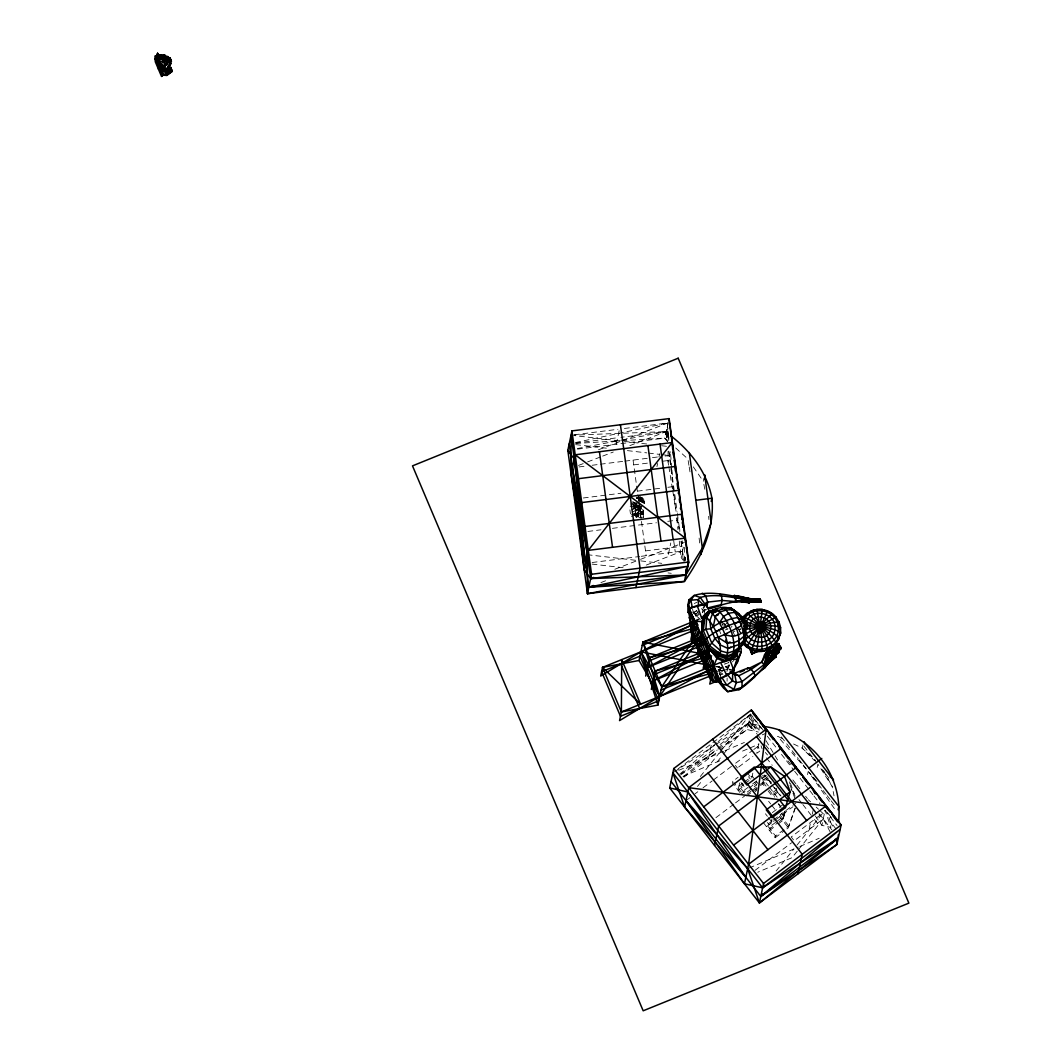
<?xml version="1.0" encoding="UTF-8"?>
<svg xmlns="http://www.w3.org/2000/svg" width="1064" height="1064" viewBox="0 0 1064 1064"><rect width="100%" height="100%" fill="white"/><g stroke="black" fill="none" stroke-linecap="round" stroke-linejoin="round"><path stroke-width="0.75" stroke-dasharray="5 3.75" d="M632.189 512.063L635.979 510.507L635.713 504.522L633.319 506.437M720.062 678.899L720.754 667.367L714.529 667.088M727.084 681.186L727.111 677.994M631.657 515.082L641.938 511.824C644.797 515.455 637.15 517.011 635.035 515.122L635.168 507.887L639.092 505.493M638.679 513.54L640.648 513.034L640.568 516.146L638.706 516.04L638.653 508.991L640.501 508.858L643.255 510.148L643.334 511.186L643.294 514.856L640.568 516.146L640.501 508.858L640.541 513.526L643.294 513.526M638.706 516.04L638.799 512.994M720.887 676.119L719.197 673.539L719.517 666.503L716.245 666.769M638.932 500.665L639.198 498.098L633.639 498.803M630.859 503.152L634.809 502.66L634.064 506.225M637.07 497.779L639.89 498.005L640.222 496.21M702.4 612.771L702.932 609.818M616.309 444.22L619.501 429.085M637.895 507.541L638.28 505.693M639.89 498.005L636.152 497.141M638.666 511.491L638.653 508.991M643.334 511.186L640.528 511.478L643.268 511.478M631.484 516.692L635.235 514.963L642.643 513.912L641.938 511.824L642.669 513.766M644.026 502.022L643.747 499.455L641.632 497.287L639.89 501.064L643.055 502.833L639.198 498.098L639.89 501.064M656.94 466.684L657.632 463.439M658.988 456.948L659.68 453.703M571.022 435.216L666.157 431.612L667.567 441.853L664.787 438.089L667.673 424.403M668.285 422.661L665.944 433.74L666.835 438.395L669.017 428.034M668.578 465.168L668.059 461.989L670.347 451.176L671.783 468.426M668.378 554.331L670.772 542.973M683.008 560.076L681.159 557.576L683.434 546.763L682.144 540.738M704.807 489.267L703.291 481.314L703.969 478.082M708.411 758.765L711.59 743.63L676.757 769.91M726.911 671.49L727.444 668.99L724.93 663.045M732.83 781.242L732.458 783.024L740.105 792.826M750.559 714.011L747.114 729.558L720.022 750M739.679 782.838L738.483 788.491L743.763 784.501M748.218 725.089L751.743 728.68L753.924 718.32M759.656 725.675L758.765 729.917L763.3 730.343L754.881 719.543M758.805 743.643L756.757 753.365L760.627 750.452L757.635 746.609M745.093 783.516L751.689 778.529L753.219 771.254M771.972 818.841L769.884 828.736L777.811 822.751M763.513 822.818L775.164 837.754L775.536 835.971L788.743 826.01L795.101 808.015M789.475 783.476L789.847 781.708M779.127 821.754L783.091 818.775L784.62 811.5M802.961 744.933L802.269 748.178L814.559 760.68M807.549 774.645L808.241 771.4L836.504 811.593M817.232 767.344L817.91 764.098L832.181 786.509L834.043 795.832M809.225 828.843L810.595 822.352M812.298 814.239L813.322 809.385M796.963 845.149L825.079 810.236L830.957 827.38L821.887 825.371L825.079 810.236L837.049 825.571M727.257 669.934L728.906 662.247M728.308 668.325L729.199 665.226M776.999 821.315L783.609 816.341L785.95 808.467M783.091 818.775L785.432 810.901L795.899 803.001M785.059 812.67L782.718 820.544L777.438 824.52M728.268 667.7L729.159 664.734M728.375 667.873L729.133 665.599M795.247 808.281L788.371 827.779L785.737 829.774M630.127 506.717L639.69 505.506L634.556 514.683L635.235 514.963L640.249 510.321L641.565 506.677M635.035 515.122L640.741 509.324L640.515 506.238M631.471 509.909L635.168 507.887L635.235 514.963L639.225 516L636.166 517.21L634.689 511.026L640.249 510.321L641.432 507.714M640.9 505.985L639.198 507.302L635.035 507.834L639.211 507.368L640.249 510.321L640.741 509.324L635.181 510.028L635.673 513.646L631.71 514.63M640.249 510.321L641.432 508.1M637.083 505.347L637.855 505.413M731.261 627.255L732.005 626.257M738.908 628.984L738.19 629.941L741.049 628.851L738.616 630.274M716.657 672.807L720.754 667.367M700.445 619.381L696.002 615.564L697.731 613.29M700.338 776.481L719.078 753.206M720.115 751.916L750.306 714.423L762.276 729.758M697.465 786.416L700.591 782.545M717.256 761.851L722.456 755.387M723.493 754.097L748.484 723.068L759.736 725.568M776.148 871.004L793.85 849.019M797.229 851.2L792.028 857.664L757.754 872.227M798.266 849.91L823.257 818.881L818.881 813.867M637.097 498.324L641.007 498.231L638.24 499.043M643.494 517.317L642.523 509.284M732.391 661.928L734.559 659.481M728.095 621.748L725.103 624.861L722.163 624.009M642.762 505.546L635.979 510.507L635.168 507.887M632.176 510.002L637.509 505.653M695.59 614.407L698.981 611.228M679.736 774.14L716.87 742.712M718.12 741.661L750.306 714.423L756.185 731.567M756.797 790.299L755.134 791.629M683.673 776.454L716.71 749.242M717.987 748.192L748.484 723.068L757.036 734.027M696.88 610.417L693.555 613.063L691.228 609.592M635.753 510.388L642.643 506.171M701.376 608.674L703.716 610.483L706.802 608.143M712.88 742.659L750.306 714.423M681.386 773.688L714.942 748.378M720.102 744.481L748.484 723.068L716.085 744.401M683.886 777.252L718.732 750.971M686.014 800.647L689.938 797.681M695.178 793.731L697.784 791.762M703.025 787.812L712.175 780.909M713.479 779.925L731.793 766.107M735.703 763.167L752.474 750.506M753.764 749.535L759.962 744.866M738.682 766.998L752.886 756.291M735.477 779.26L738.11 777.265M742.965 783.064L739.001 786.057L745 793.744L756.876 784.78M744.281 782.067L752.208 776.095L755.201 779.939M738.11 790.259L744.72 785.285M748.085 787.347L741.488 792.334L733.774 782.452M752.62 783.929L756.823 780.763M741.116 794.103L747.713 789.129M749.029 788.131L756.451 782.532M762.276 778.143L766.2 775.177M763.54 779.752L767.822 776.521M715.926 817.657L734.226 803.852M735.543 802.855L745.997 794.968M747.128 794.183L751.237 791.018M752.408 790.193L768.368 778.156L761.425 778.316M746.755 795.952L752.035 791.975M753.352 790.978L757.315 787.985L754.323 784.141M760.521 785.565L767.995 779.925L771.759 782.479M773.249 792.188L776.454 789.767M772.73 794.622L778.077 790.592L776.135 788.105M777.704 792.361L772.358 796.391L766.546 788.929M772.331 812.63L782.958 804.623M772.171 820.903L766.891 824.893L775.536 835.971M773.488 819.905L783.304 812.497M766.519 826.661L774.446 820.69M775.762 819.692L792.919 806.751M775.683 822.312L770.403 826.302L767.397 822.459M769.511 830.505L776.121 825.518M775.164 837.754L784.407 830.771M820.264 815.051L791.23 836.956L794.223 840.786L823.257 818.881L830.053 831.702M754.988 870.379L791.603 842.755M702.745 612.239L704.913 610.603M755.44 790.166L757.063 789.023M719.197 673.539L722.735 670.985M680.574 774.991L717.242 749.96M718.599 749.029L747.114 729.558L758.366 732.059M674.23 771.945L714.729 745.279M635.381 514.511L636.166 517.21L639.052 515.92L638.347 513.194L635.235 514.963L639.052 515.92L642.736 513.486L635.235 514.963L641.845 512.25M694.273 603.527L696.96 602.237M678.845 770.296L723.547 751.304M725.036 750.679L744.401 742.446M762.276 734.852L765.255 733.588M682.982 776.414L720.235 760.587M742.579 751.091L748.537 748.564M750.027 747.926L758.965 744.135M749.149 868.011L798.319 847.117M799.809 846.492L819.174 838.259M724.491 664.255L728.813 662.5L728.122 665.745L725.249 666.915M718.04 669.828L723.799 667.5M723.121 670.746L727.444 668.99L718.213 671.477M719.703 674.416L722.589 673.246M598.473 449.779L621.137 441.041L574.254 435.588M622.653 440.456L667.979 422.953L624.355 428.473M578.523 465.42L586.078 462.508M587.581 461.922L601.187 456.682M602.689 456.097L613.276 452.014M629.888 445.603L666.157 431.612L668.591 433.806M614.832 569.267L637.509 560.515L587.381 554.703M640.528 559.345L684.351 542.441M600.921 582.58L608.488 579.654M646.26 565.077L682.529 551.086L680.973 541.536M725.289 629.928L728.055 628.877M732.564 632.069L734.852 631.205M637.881 504.762L634.064 506.969L635.713 506.61M703.716 610.483L706.749 609.619M639.118 517.423L643.6 517.184M695.258 616.043L698.317 615.271M639.797 508.432L639.663 503.937M642.044 502.261L644.026 501.49L639.437 500.2L638.866 498.138L637.176 497.287M721.897 624.329L724.744 623.703M575.571 442.518L667.979 422.953M577.353 448.529L620.166 440.376M621.748 440.07L666.157 431.612L620.911 437.331M638.24 505.985L640.062 505.653M638.347 513.194L631.75 514.085M692.611 609.127L693.196 612.119L697.532 611.454M574.254 434.804L617.891 429.297M575.664 443.05L617.679 437.73M577.526 449.128L664.787 438.089L667.221 440.297M579.029 466.936L585.572 466.099M592.129 465.274L598.673 464.449M600.322 464.237L623.251 461.337M624.887 461.138L650.849 457.853M652.458 457.653L658.922 456.828M665.067 456.057L669.429 455.498L675.866 511.478M633.732 464.875L648.269 463.039M662.819 461.204L670.081 460.286M583.285 497.992L620.95 493.231M637.323 491.169L663.178 487.897M667.873 487.299L673.685 486.567M639.264 501.038L643.8 501.211M642.164 501.729L644.026 501.49M632.415 503.245L638.972 502.421M642.071 502.022L644.079 501.769L644.305 503.525L643.574 499.588L641.632 497.287L642.536 501.955L644.013 502.833M634.623 503.578L638.826 503.046M630.513 505.001L638.666 503.977M587.86 531.455L600.961 529.792M612.425 528.342L656.448 522.783M667.766 521.347L678.273 520.017M645.516 550.899L681.864 546.311M592.116 562.51L639.61 556.512M641.246 556.299L682.529 551.086L683.101 560.196M719.73 674.563L722.975 674.23M719.331 670.506L723.919 670.134M575.797 443.462L620.299 440.775M621.935 440.682L664.787 438.089M761.93 775.882L766.107 775.776M762.436 780.045L767.995 779.925L770.908 783.663M638.786 510.946L640.634 510.986M640.648 513.034L643.348 513.234M624.369 441.414L647.005 444.034M661.555 445.723L669.642 446.667M575.664 444.619L606.387 448.183M627.401 450.617L646.806 452.878M648.415 453.065L659.733 454.381M661.343 454.567L669.429 455.498M640.741 560.888L661.755 563.335M592.036 564.093L624.369 567.844M668.019 572.924L671.251 573.297M636.472 498.577L643.747 499.455L644.305 503.525M641.153 499.162L641.765 501.437L641.153 499.162L638.24 498.87M716.524 666.822L724.331 668.365M716.777 666.45L724.624 668.352M643.228 500.466L644.225 503.405L641.499 497.872L638.147 496.396L639.318 499.508M699.474 614.699L693.555 613.063L696.481 610.59L698.729 613.675M642.177 499.335L636.844 497.247M636.977 497.939L639.264 498.923M782.013 738.429L777.664 736.341L806.047 768.9M793.584 744.002L802.269 748.178L815.583 760.467M725.329 666.782L727.789 668.059M675.733 447.997L687.903 458.996M632.734 501.397L639.198 507.302L638.999 502.328M808.308 799.716L810.569 801.844M816.234 807.137L818.509 809.265M819.639 810.316L824.174 814.559M693.196 612.119L698.729 617.413M692.917 612.345L696.002 615.564M816.966 781.415L809.332 772.65L822.179 789.275M765.349 752.474L767.53 754.988M803.958 746.21L816.913 762.822M821.9 769.206L824.893 773.036M825.89 774.313L828.883 778.143M781.335 736.926L798.279 758.632M799.264 759.909L802.256 763.739M803.254 765.016L806.246 768.846M823.177 790.552L826.169 794.382M827.167 795.659L830.159 799.476M831.144 800.753L836.131 807.137M787.985 760.76L791.802 765.654M750.652 714.144L753.099 717.269M828.444 813.814L831.184 817.325L830.292 821.568L833.205 827.46M767.29 736.182L776.414 747.872M781.481 754.376L785.538 759.563M786.549 760.866L793.651 769.964M794.662 771.267L808.853 789.448M809.877 790.751L812.909 794.648M813.933 795.952L820.011 803.746M749.654 718.32L758.765 729.917L752.394 725.542L749.029 721.232M749.123 720.794L753.325 726.18M748.91 721.818L752.275 726.127M757.541 734.679L761.611 739.892M765.588 744.986L769.618 750.147M792.853 779.925L795.845 783.756M796.843 785.033L799.835 788.863M805.608 796.271L807.403 798.572M819.373 813.907L831.809 829.84M748.537 723.626L751.902 727.936M748.378 724.371L751.743 728.68M766.426 757.887L772.238 765.322M791.031 789.408L796.018 795.792M798.984 799.596L801.884 803.307M802.855 804.557L812.524 816.953M814.465 819.426L817.445 823.27M771.36 783.623L764.564 774.911L762.662 783.955L765.575 787.692M774.273 787.347L781.056 796.058M771.879 784.899L780.617 796.085M760.547 775.909L768.394 785.964M769.365 787.214L777.132 797.162M763.034 782.186L767.889 788.397M768.86 789.648L774.672 797.109M778.635 803.812L780.63 806.379M778.183 803.852L781.096 807.576M756.198 781.215L758.206 783.782M781.614 813.774L783.609 816.341M746.981 772.491L751.689 778.529M754.695 782.373L756.69 784.926M780.098 814.931L788.743 826.01L788.371 827.779L779.726 816.7M768.634 801.312L770.655 803.905M771.666 805.209L775.723 810.396M748.497 776.68L750.373 779.087M735.397 765.415L737.392 767.969M741.023 782.506L746.01 788.903M765.428 813.774L767.423 816.341M768.421 817.618L771.413 821.461M836.011 828.976L830.292 821.568L827.539 812.657M815.29 815.982L821.887 825.371M693.329 466.87L703.291 481.314M766 740.677L774.26 754.482M775.084 755.866L777.571 760.015M823.563 770.682L832.181 786.509M738.655 628.452L741.116 634.184M738.895 629.489L740.132 632.442M733.269 632.269L735.051 636.498M725.183 624.369L727.55 629.981M723.799 623.411L725.675 627.8M722.03 623.398L723.281 626.35M719.663 631.112L720.794 633.798M790.419 783.264L795.473 797.215M790.033 785.033L795.101 798.998M761.066 745.784L762.077 748.724M667.5 435.256L668.977 440.124M679.258 527.185L679.896 530.205M688.155 460.579L688.94 465.354M689.193 466.936L690.23 473.294M668.844 466.764L672.461 489.041M672.714 490.624L676.066 511.305M677.103 517.676L678.912 528.808M668.95 438.408L667.367 426.97M666.849 429.457L667.766 436.16M666.636 430.468L667.367 435.841M668.83 451.109L677.183 512.063M677.369 513.473L679.843 531.468M681.186 541.283L683.926 561.327M666.104 433.021L666.835 438.395M673.698 540.658L675.254 552.003M641.007 498.231L641.446 501.397M633.067 460.1L637.988 495.944M638.201 497.54L639.078 503.91M639.291 505.506L641.26 519.844M641.472 521.427L644.611 544.329M644.837 545.978L646.167 555.687M636.325 503.644L638.267 517.862M633.093 504.043L633.639 508.007M629.915 509.882L630.46 513.846M685.243 557.283L685.655 560.356M704.262 609.552L704.78 613.689M699.101 538.052L699.66 542.986M676.624 518.062L677.941 529.579M679.271 541.111L681.159 557.576M708.624 516.346L708.917 519.538M671.916 469.995L672.701 479.399M685.11 557.23L685.256 560.196M643.255 510.148L643.294 514.856M684.351 547.322L684.391 561.952M667.993 431.093L668.019 440.842M668.046 451.349L668.059 461.989M641.871 500.798L641.499 497.872L641.845 500.812"/><path stroke-width="1.5" d="M689.086 612.532L689.086 608.342L697.213 605.576L705.898 604.139L709.356 611.64M689.219 607.73L687.996 604.937L690.855 600.189L698.117 599.617L700.245 597.423C716.391 593.1 733.123 597.742 749.083 600.216L749.588 602.543L748.391 602.596L748.591 599.737L749.482 602.596L722.057 600.455L707.64 602.118L704.687 603.687L700.245 597.423L694.167 595.428L688.887 599.87L687.996 604.937L688.341 612.571L693.568 618.171L693.888 621.948M713.159 667.966L659.747 696.415L619.554 720.607L621.376 711.962L621.695 659.614L640.568 704.195L602.517 667.394L698.476 628.505M776.747 648.229L779.912 646.061L780.87 648.814C766.652 662.101 755.759 678.952 738.988 689.711L727.749 691.68L723.666 688.235L716.617 679.351L716.644 676.079M702.307 629.117L702.373 621.722L705.512 614.327L706.789 612.744L716.378 608.874C729.478 619.753 738.868 643.401 731.034 659.866L721.964 662.18M761.957 669.642L764.604 668.046L773.235 655.331L780.59 648.92L780.564 646.846L772.398 653.097M689.1 613.795L691.733 635.501L710.606 680.082L716.511 682.197L719.131 679.298L705.153 643.082L694.885 621.057L702.373 621.722L708.744 611.853L716.378 608.874C728.202 604.046 738.03 611.521 745.159 620.445L744.215 643.68L734.2 650.982L727.989 652.937L720.913 651.048L711.776 643.055L705.937 629.25L706.709 617.492L710.446 611.521C721.844 623.265 733.296 645.263 724.744 661.622L717.149 658.51L708.398 647.564L706.469 643.015M161.568 55.74L161.249 55.049L155.437 55.86L155.131 58.853L155.317 61.832L161.502 76.462L162.406 76.049L162.46 73.695L161.395 70.051L155.437 55.86L165.332 55.341L158.337 55.341M730.223 671.57L732.67 673.738L732.524 680.894L726.818 685.149L721.512 684.112L716.617 679.351L715.341 669.602L712.96 667.022L714.449 669.336M836.969 838.219L836.849 844.537L759.417 902.937L669.695 787.959L673.791 768.501L751.224 710.1L840.946 825.079L763.526 883.479L759.417 902.937L838.206 838.046L838.272 834.881M838.512 822.246C843.805 774.126 810.861 732.577 762.955 726.286M778.449 650.051L779.274 652.192L773.102 657.499L763.872 667.966L771.719 659.999L773.235 655.331L773.009 652.432L771.693 650.649L778.609 643.547L779.593 646.393L765.481 664.109L764.883 667.527L738.988 689.711M688.541 563.082L668.897 418.631L571.94 430.893L567.83 450.351L587.474 593.725L684.431 581.463C701.535 557.23 714.848 528.622 711.936 498.231C707.201 472.828 691.135 451.575 671.025 436.001M744.707 633.812L745.292 624.98L744.707 633.812L744.388 625.552L747.872 625.007L746.383 621.482L743.576 620.099M170.719 61.273L170.014 57.868L171.144 60.834C167.527 59.903 157.299 62.537 163.191 66.487L162.952 68.575L157.592 57.137L157.565 53.2L162.872 71.833L161.395 70.051L163.643 75.251L166.849 75.424L171.703 70.956L170.666 69.266L165.492 73.19L169.282 67.338L169.907 63.215M737.325 651.753L737.538 661.954L732.192 672.102M744.401 635.048C747.141 624.408 740.105 613.383 731.048 608.196L722.429 608.01L721.419 609.313L725.688 607.81L731.048 608.196L745.159 620.445C747.42 634.902 743.257 651.673 727.324 655.743L720.328 654.028L709.834 645.901L703.277 630.393L704.94 617.652L706.709 617.492C715.327 627.068 721.339 641.073 720.328 654.028L717.415 657.246L713.758 665.638L709.768 684.059L715.527 681.718M756.783 650.317L756.704 651.434C762.383 652.099 767.955 650.383 772.531 647.032C767.437 634.077 758.14 621.948 747.194 613.343L742.619 617.572L747.194 613.343M166.157 72.299L168.657 68.309L168.844 65.941M691.374 615.737L688.341 612.571L688.887 599.87M779.859 648.215C782.532 649.971 777.944 645.715 779.247 644.332L768.753 654.453L763.952 664.694L742.007 681.585L736.315 682.623L732.524 680.894L726.792 673.725M749.482 602.596L748.591 599.737L742.871 598.713L742.02 601.892L749.588 602.543L744.614 601.798M742.552 644.106C738.576 650.423 734.599 657.898 726.3 658.829L718.838 656.023L707.653 647.816L701.336 632.881C702.732 629.157 707.454 628.957 710.819 628.877L713.319 626.51L715.527 615.936L720.78 611.707L726.459 609.938L733.069 609.752C739.254 618.596 743.696 629.143 744.494 639.969L739.64 644.305L727.936 648.455L720.142 644.851L714.755 638.174L710.819 628.877L709.848 620.551L712.867 612.864L724.371 608.222C735.344 620.631 744.095 640.275 735.942 656.262L731.034 659.866L729.611 659.215L734.04 670.653L732.777 671.863L736.953 659.201L729.611 659.215M742.02 601.892L751.024 601.812L750.413 598.966L760.973 601.133L759.669 599.338C737.844 599.245 715.833 588.897 694.167 595.428L690.855 600.189L692.318 607.637M835.227 839.31L838.206 838.046L762.609 887.802L744.468 883.772L748.564 864.314L766.173 729.266L688.754 787.666L684.644 807.124L745.837 877.295L687.836 791.988L669.695 787.959M165.013 69.891L165.638 73.855L163.643 75.251L162.433 74.6L155.53 58.281L155.437 55.86M763.872 667.966C769.857 663.87 771.919 655.69 778.888 652.392L778.09 649.825M707.015 606.64L707.64 602.118L705.751 595.933L702.227 593.22M708.398 647.564C707.4 647.511 714.662 640.728 714.755 638.174L717.881 637.283L727.018 643.068L733.894 642.696L739.294 640.262L744.215 636.086L745.212 629.037L744.175 626.603M171.144 60.834C171.251 66.074 166.024 68.841 162.499 71.78L156.155 55.98L164.135 55.408L169.961 58.028L159.068 59.464L156.155 55.98L162.872 71.833L168.923 66.713L170.692 63.534L167.686 56.432L165.332 56.631M709.781 608.741L720.381 605.682L721.192 604.658L722.057 600.455L721.565 596.079L719.823 594.271M158.43 69.173L159.986 61.659C163.125 61.38 170.147 56.339 171.49 61.366M170.745 60.076L170.014 57.868M166.636 72.631L170.666 69.266M567.83 450.351L574.294 459.116L585.559 563.348L571.102 474.238L575.212 454.793L672.169 442.531L588.299 550.367L584.202 569.825L590.666 578.59L685.801 574.986L702.346 548.027L711.204 522.624L704.661 474.837L705.113 479.625M577.659 522.038L581.755 502.58L678.712 490.318M569.2 443.861L588.844 587.235L685.801 574.986L587.474 593.725L591.571 574.267L571.94 430.893M698.968 619.155L642.922 642.111L639.052 660.491L602.517 667.394L600.694 676.039L640.874 651.846L697.026 621.921M668.91 419.695L669.136 418.604L688.767 561.978L685.588 577.114M669.642 425.081L669.868 423.977M635.953 587.594L640.049 568.136L620.418 424.762M670.892 434.245L671.131 433.141M671.929 438.98L672.661 449.101M673.765 455.232L674.004 454.129M676.212 478.148L676.864 475.036M678.3 493.403L678.952 490.291M680.388 508.672L681.04 505.56M645.662 676.092L649.532 657.712L701.376 636.711L697.492 655.078L700.378 653.921M683.673 527.544L683.913 526.454M651.314 689.459L655.185 671.091L707.028 650.077L703.158 668.458L706.044 667.288M685.987 541.616L685.748 542.707L684.697 536.589M686.546 548.532L686.785 547.441M687.809 557.696L688.036 556.605M602.517 667.394L621.376 711.962L657.924 705.073L661.795 686.692L699.181 631.551M711.244 501.463L711.936 498.231L695.816 500.266M707.068 606.932L705.898 604.139L689.086 608.342L694.765 621.11L690.895 639.477L693.781 638.32M759.364 650.902L751.836 653.948L752.753 649.625M714.556 845.454L718.666 825.996L796.085 767.583M751.184 711.045L751.41 709.954L841.145 824.933L836.849 844.537L760.787 896.447L671.065 781.481M754.549 715.354L754.775 714.263M760.507 721.618L760.281 722.709L763.925 727.39L764.165 726.286M773.648 738.443L773.408 739.533L768.674 733.468M786.496 756.304L786.722 755.201M796.045 768.541L796.271 767.437L788.065 756.916M805.594 780.776L805.82 779.673M798.133 873.73L802.229 854.272L712.508 739.307M818.908 796.444L818.682 797.534L822.472 802.402M828.391 808.6L828.164 809.691L824.906 806.1M831.809 814.359L832.035 813.268M838.126 809.691L838.804 806.459L779.034 729.864M837.78 820.623L837.541 821.714L832.766 815.596M733.788 596.877C737.352 592.688 766.812 605.802 738.084 596.518L740.876 597.396M764.191 666.689L764.883 667.527C767.663 659.72 774.073 653.11 780.55 647.976M778.888 652.392L778.582 650.423L779.274 652.192L778.223 651.86L779.087 650.849L779.274 652.192M761.664 662.553L764.524 655.038L768.913 648.481L770.429 650.636L765.481 664.109L763.952 664.694L761.824 661.968L768.7 649.851L769.884 649.745L768.048 649.067L769.245 648.96L770.429 650.636L765.481 664.109L767.091 663.058L773.142 653.363L779.433 646.353L779.247 644.332L778.768 645.595L777.904 644.332L768.261 653.855L765.481 664.109L778.609 643.547M760.082 599.604L761.079 600.841L759.776 600.761L759.802 599.045L761.079 600.841L760.082 599.604L749.668 598.793L759.802 599.045L761.119 602.251L751.024 601.812M776.361 642.603L780.617 633.186L780.604 627.707L779.154 622.427L775.949 617.173L764.524 623.571L745.412 639.451C755.653 653.948 781.189 643.933 778.09 626.204C776.507 609.3 750.838 604.671 743.749 620.179M768.048 649.067L769.551 649.279L769.578 650.702L766.24 656.621L763.952 664.694L764.71 666.45L763.952 664.694L765.349 665.346L767.091 664.069L773.062 656.076L779.141 651.381M785.458 807.576L790.14 791.829L784.514 776.308L770.735 766.958L754.057 767.33L740.85 777.292L746.848 784.979L770.735 766.958L790.14 791.829L766.253 809.85L772.251 817.538L785.458 807.576L779.46 799.889M739.44 646.872L736.328 655.304L731.527 659.148L725.076 660.544L717.415 657.246L707.613 647.697M744.215 643.68L746.09 638.693L744.348 628.598M767.104 665.067L767.091 663.058L767.104 665.067C772.344 657.619 776.494 653.762 775.895 655.889L776.121 656.993L767.982 663.617M771.214 657.725L771.067 660.358L776.095 656.302L775.683 655.517L771.48 659.068M705.153 643.082L705.831 641.512L704.488 640.355C715.341 629.795 730.596 623.863 745.159 620.445M688.341 612.571L689.339 610.271M744.175 626.031L744.986 625.353M756.61 599.764L734.014 595.787L734.12 596.758L734.36 595.414L734.519 596.598L734.36 595.414L737.139 596.186M751.384 612.585L751.33 611.002C760.161 607.504 770.549 609.872 776.361 617.679L775.949 617.173M715.952 610.177L712.747 610.191L706.789 612.744L703.437 619.647L701.336 632.881L705.193 639.996M765.721 666.822L767.091 664.069L764.883 667.527M744.614 630.127L746.117 627.175L746.861 627.866L743.869 630.473M779.22 647.417L779.912 646.061M736.621 661.196L741.036 652.298L741.262 648.694L738.802 647.338M169.814 60.395L163.59 66.872L166.317 64.306M745.212 629.037L743.377 632.176L738.23 635.035L732.258 636.365L724.185 634.689L717.881 637.283M747.274 669.216L748.005 667.993L751.237 669.376L754.11 672.94L754.935 676.611L753.246 678.234M168.591 66.793L166.37 58.48L159.547 57.323L161.821 57.802L164.574 64.306L164.867 66.154L162.553 70.011L156.78 56.379L168.857 58.148M744.321 641.393L746.09 638.693M168.657 68.309L169.282 67.338M703.331 608.063L705.898 604.139M701.535 634.796L659.747 696.415L639.052 660.491M778.316 623.65L778.649 621.748L769.897 623.211L755.347 628.784L744.108 634.676M162.074 67.724L167.301 60.675L166.37 58.48L157.592 57.137M743.909 628.771L746.529 625.206L744.933 621.403L743.696 621.442M734.147 623.411L739.693 621.509M741.808 645.316L737.512 650.942L732.764 654.919L726.739 657.299L719.53 655.105L708.371 647.125L701.868 631.737L704.129 618.729L707.733 612.425L714.981 609.938M767.064 656.368L767.503 656.9L764.524 655.038L766.413 652.604M166.489 64.585L165.785 65.05L167.726 62.843L164.72 65.237M684.644 807.124L672.887 772.836L762.609 887.802L764.697 885.221M838.206 838.046L760.787 896.447L762.875 893.866M738.336 649.306L741.714 645.143M748.391 602.596C751.596 597.409 720.421 604.325 720.381 605.682M766.918 653.23L764.936 655.557L766.107 655.185M735.61 664.202L737.538 661.954L741.036 652.298L737.405 650.25M772.81 650.144L777.904 644.332M767.264 654.826L773.009 652.432L779.141 645.688L778.555 645.13M753.538 599.591L747.42 599.232L748.125 598.5L752.341 599.524M701.695 617.891L704.834 614.606L710.672 611.773M747.872 599.271L752.062 599.537L748.218 599.285L748.125 598.5M166.144 72.857L167.819 71.328L169.136 73.616L171.783 70.556L166.609 73.004M778.369 639.171L780.617 633.186L778.649 621.748M760.787 896.447L840.028 829.401L762.609 887.802M166.849 75.424L169.096 73.602L165.638 73.855L164.561 69M772.531 656.435L775.949 653.682M703.703 806.831L781.122 748.431L778.861 746.303M808.919 768.155L821.794 758.446M733.615 845.162L811.034 786.748L815.17 793.664M748.564 864.314L825.996 805.914L688.754 787.666M775.696 643.747L779.207 638.453C771.32 629.05 757.701 625.698 746.276 622.054C752.075 606.52 777.651 613.316 774.885 629.702C773.329 646.274 746.861 646.074 745.292 629.595C756.544 627.068 768.607 624.249 780.045 626.842L780.604 627.707M776.161 652.192L778.582 650.423M756.677 609.606L762.343 609.393L756.704 651.434L751.503 650.051L743.989 644.571M772.531 647.032L768.421 649.452M713.545 666.117L719.131 679.298L726.872 675.64L734.04 670.653L732.87 667.873M747.912 646.673L746.848 647.391L743.683 644.039M711.191 611.122L717.003 610.111M719.131 679.298L734.04 670.653L729.332 669.509M719.224 680.628L716.511 682.197L689.153 617.559M713.319 626.51L719.277 623.105L731.939 618.57L737.831 617.492L742.699 620.778L741.355 625.818L724.185 634.689L726.646 633.559M749.322 648.016L751.836 653.948L757.063 650.955M746.529 613.715L751.822 610.723L756.996 609.379L761.611 637.403L762.077 651.461L761.611 650.33M709.781 611.92L704.834 614.606L701.615 621.802L702.533 629.383M751.33 611.002L751.822 610.723C759.59 622.334 765.003 636.059 767.729 649.758C760.747 652.445 752.674 651.354 746.635 646.952C753.498 635.181 762.316 621.735 772.424 613.808M165.838 72.392L167.819 71.328M703.61 637.536L647.484 667.447L705.366 643.999M709.276 650.915L653.136 680.814L711.031 657.366M748.724 668.498L761.824 661.968L751.237 669.376L738.828 675.76L732.67 673.738M773.448 656.621L775.683 655.517M715.606 631.896L728.454 625.725M730.875 658.616L735.942 656.262M714.968 666.516L640.874 651.846L661.795 686.692L720.567 662.473L726.872 675.64M744.654 627.813L746.117 627.175M727.936 648.455L730.901 647.151M715.527 615.936L718.519 614.673M169.216 59.97L170.559 59.424M642.244 645.356L696.96 623.185M693.396 627.587L697.718 625.845M691.733 635.501L694.619 634.344M648.841 660.97L703.57 638.799M700.006 643.188L705.485 640.967M698.33 651.115L701.216 649.944M654.506 674.35L709.223 652.179M701.163 657.791L704.049 656.621M705.671 656.554L709.781 654.892M704.461 662.3L707.334 661.143M703.996 664.481L706.882 663.311M661.116 689.938L712.947 668.923M621.376 711.962L711.59 675.414M740.025 672.155L744.374 670.4M731.766 671.716L734.399 673.326L748.005 667.993M571.102 474.238L571.022 435.216L590.666 578.59L593.685 577.433M591.571 574.267L688.528 562.018L684.431 581.463L588.844 587.235L593.366 585.493M772.225 657.831L773.062 656.076M721.831 622.161L719.277 623.105L723.759 616.269L729 613.21L734.945 612.279L738.935 614.207L733.947 610.005L728.946 607.611M721.977 661.968L726.592 660.292M730.104 642.031L727.018 643.068L725.741 640.049M712.867 612.864L715.966 611.867M773.235 655.331L773.209 654.307M764.524 655.038L765.681 654.666M766.24 656.621L767.876 656.102M747.606 600.468L750.639 599.577L759.763 599.897L760.973 601.133L759.909 601.054L759.669 599.338L759.935 601.16L750.905 600.974M697.811 627.308L642.922 642.111L659.747 696.415L640.874 651.846L657.924 705.073M649.532 657.712L705.951 642.51M655.185 671.091L711.616 655.876M712.069 673.14L661.795 686.692L642.922 642.111L709.209 655.238M169.801 73.15L171.982 71.594L171.703 70.157L167.567 71.501L167.048 69.679M708.411 607.757L721.192 604.658M588.844 587.235L687.623 566.341L590.666 578.59M773.142 653.363L773.009 652.432M171.703 70.157L171.198 68.322L168.804 68.788L169.309 70.61M757.967 601.692L757.236 601.679M730.024 602.344L740.531 600.841M578.484 478.68L675.441 466.431L674.15 460.406M585.027 526.481L681.984 514.218L683.035 526.76M588.299 550.367L685.256 538.118L575.212 454.793M768.7 649.851L770.429 650.636M161.515 57.642C167.753 57.496 160.93 57.469 163.271 57.429M740.611 601.386L734.559 601.639L736.049 601.08L734.852 595.893L749.974 599.404M742.06 599.511L743.896 599.444L737.006 596.824L735.424 597.276L734.852 595.893M744.507 623.344L747.221 623.504M170.24 58.892L170.799 59.85M748.231 601.493L749.322 601.493L748.231 600.269M746.782 625.765C758.007 626.151 769.964 626.816 780.058 632.109C778.462 648.841 754.855 655.637 744.468 642.576M747.42 599.232L749.535 599.325M738.522 596.572L749.029 599.325M163.404 57.469L165.625 57.855L164.135 55.408M755.573 601.719L761.239 601.945L751.822 601.692M752.966 601.679L760.215 601.931M750.812 601.759L761.119 602.251M744.933 621.403L746.675 622.214M747.207 598.739L751.636 599.165M165.479 69.493L164.867 66.154M168.046 66.912L170.812 67.418L171.198 68.322M750.639 599.577L737.006 596.824L739.427 596.598L738.084 596.518L744.308 598.327M759.935 601.865L760.334 600.881M743.43 617.067C756.291 622.161 769.099 631.418 776.441 643.188L771.905 647.471L770.442 646.752M737.325 596.744L740.132 597.356M742.925 597.981L745.731 598.593M779.433 646.353L779.141 645.688M762.236 609.619L771.214 613.117M716.617 679.351L718.905 680.122M734.014 595.787L735.929 596.438M743.896 599.444L737.006 596.824L743.058 599.551M769.578 650.702L770.296 651.035L769.551 649.279M734.399 673.326L738.828 675.76L742.007 681.585L742.074 687.357L727.749 691.68L720.541 681.705M731.553 671.943L734.878 675.015L736.315 682.623L733.921 689.326L726.818 685.149L721.738 677.409M161.103 64.478L163.191 66.487M161.595 66.114L163.071 67.551L161.928 64.505M766.266 649.12L767.264 650.104M830.199 776.6L833.551 780.018L803.639 741.688L805.421 744.494M703.743 605.403L698.117 599.617L698.556 605.416M759.763 599.897L760.973 601.133M170.639 69.399L171.73 70.823M170.586 69.652L171.703 70.956M779.194 646.766L779.819 646.885M768.647 649.013L770.296 651.035M770.722 658.776L771.719 659.999M752.86 713.199L758.366 720.261M764.883 728.601L766.772 731.034M779.447 747.274L788.411 758.752M791.27 762.423L800.82 774.659M802.735 777.106L808.613 784.647M813.641 791.084L815.662 793.664M825.318 806.047L829.986 812.031M756.491 736.567L816.314 813.215M746.822 743.869L806.632 820.517M762.396 767.144L787.799 799.702M754.057 767.33L760.055 775.018M708.105 773.062L767.929 849.724M673.791 768.501L763.526 883.479M162.46 73.695L163.643 75.251M697.784 624.874L694.885 621.057L697.638 625.073M687.996 604.937L690.603 608.528M744.468 883.772L686.014 800.647L747.659 868.65L759.417 902.937M155.783 57.922L157.153 60.036L156.302 57.15M159.919 55.514L161.209 57.496M747.766 624.794L746.861 627.866L746.529 625.206M158.536 56.525L157.299 53.905L158.204 58.108M157.046 54.65L159.095 58.919M744.374 622.826L745.305 625.233M751.118 649L752.301 651.793M733.947 610.005L735.131 612.798M743.497 634.397L744.215 636.086M731.048 608.196L731.753 609.872M738.695 638.852L739.294 640.262M724.371 608.222L724.97 609.632M739.041 642.895L739.64 644.305M733.867 645.848L734.226 646.686M706.789 612.744L707.932 615.471M718.852 641.818L720.142 644.851M718.24 652.072L719.53 655.105M716.165 654.28L717.415 657.246M715.859 655.451L717.149 658.51M694.765 621.11L713.638 665.692L712.933 660.864M689.086 608.342L694.672 621.536M689.711 614.008L717.947 680.747M689.884 624.142L714.423 682.104M690.869 630.221L712.375 681.04M620.778 663.936L639.65 708.518M155.131 58.853L162.406 76.049M161.063 63.587L162.952 68.575M697.213 605.576L701.575 617.945M749.947 648.043L751.836 653.948M767.596 611.055L758.26 631.644L751.503 650.051M760.068 602.171L759.669 599.338M170.812 67.418L171.982 71.594L171.57 70.118M720.195 678.061L721.512 684.112M157.565 53.2L158.829 59.079M712.8 661.037L713.758 665.638M710.592 519.445L711.204 522.624M682.463 522.703L683.154 527.385L682.503 522.517M771.693 650.649L771.879 651.979M759.802 599.045L760.055 600.814M748.591 599.737L748.99 602.57M742.978 599.484L742.871 598.713L735.424 597.276L735.61 599.897M689.273 452.506L702.346 548.027L700.99 554.504L700.604 551.219M675.015 467.881L675.454 471.086M677.169 483.628L677.808 488.203M679.271 498.883L679.683 501.942M681.399 514.471L682.064 519.298M685.841 569.187L686.4 573.257M685.908 571.155L686.267 573.842M660.039 444.06L673.14 539.648M647.923 445.59L661.023 541.177M599.444 451.721L612.545 547.308M584.202 569.825L572.472 467.761L587.381 554.703L587.474 593.725M672.993 452.107L673.312 455.113M780.564 646.846L780.59 648.92M775.895 655.889L775.736 657.206L775.895 655.889M750.492 623.158C744.986 635.314 765.229 643.547 769.924 631.138C775.43 618.969 755.201 610.736 750.492 623.158M755.334 624.741C759.776 648.428 775.35 611.108 755.334 624.741M678.194 358.209L412.5 465.872L643.175 1010.8L908.869 903.136L678.194 358.209M639.969 656.169L601.599 671.716L620.472 716.285L658.829 700.75L639.969 656.169M170.573 64.119L169.535 61.885L170.573 64.119"/></g></svg>
